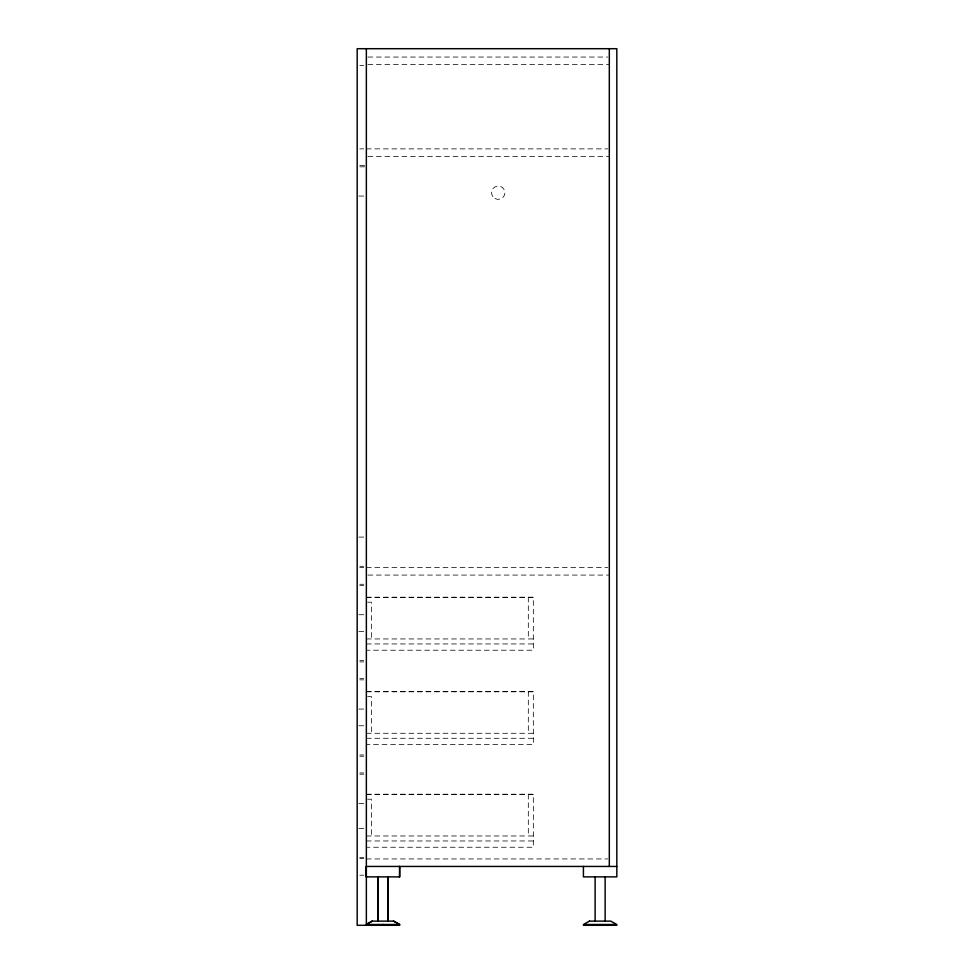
<?xml version="1.0" encoding="UTF-8"?>
<svg xmlns="http://www.w3.org/2000/svg" width="974" height="974" viewBox="0 0 974 974"><rect width="100%" height="100%" fill="white"/><g stroke="black" fill="none" stroke-linecap="round" stroke-linejoin="round"><path stroke-width="0.73" stroke-dasharray="4.87 3.65" d="M367.88 57.052L607.788 57.052M367.88 64.564L609.31 64.564M359.808 65.392L363.74 65.392M359.808 148.888L363.74 148.888M366.358 148.888L607.788 148.888M367.88 156.4L609.31 156.4M359.808 165.58L366.358 165.58M359.808 166.834L366.358 166.834M358.846 196.054L363.74 196.054M358.846 537.088L363.74 537.088M359.808 566.308L363.74 566.308M359.808 567.562L363.74 567.562M366.358 567.562L607.788 567.562M367.88 575.074L609.31 575.074M359.808 584.266L363.74 584.266M359.808 585.508L363.74 585.508M366.358 597.196L533.338 597.196L533.338 650.218L366.358 650.218M366.358 597.452L533.338 597.452M367.612 602.212L371.374 602.212L371.374 638.944M358.846 614.728L366.358 614.728M358.846 631.432L366.358 631.432M366.358 638.944L533.338 638.944M366.358 643.948L533.338 643.948M359.808 660.652L363.74 660.652M359.808 661.906L363.74 661.906M359.808 678.598L363.74 678.598M359.808 679.852L363.74 679.852M366.358 691.54L533.338 691.54L533.338 744.55L366.358 744.55M366.358 691.796L533.338 691.796M367.612 696.544L371.374 696.544L371.374 733.288M358.846 709.072L366.358 709.072M358.846 725.764L366.358 725.764M366.358 733.288L533.338 733.288M366.358 738.292L533.338 738.292M359.808 754.984L363.74 754.984M359.808 756.238L363.74 756.238M359.808 772.942L363.74 772.942M359.808 774.196L363.74 774.196M366.358 794.224L533.338 794.224L533.338 847.246L366.358 847.246M366.358 794.48L533.338 794.48M367.612 799.24L371.374 799.24L371.374 835.972M358.846 803.416L366.358 803.416M358.846 828.46L366.358 828.46M366.358 835.972L533.338 835.972M366.358 840.976L533.338 840.976M359.808 857.68L363.74 857.68M359.808 858.508L363.74 858.508M366.358 858.934L607.788 858.934M359.808 875.212L363.74 875.212M528.322 597.196L528.322 638.944M528.322 691.54L528.322 733.288M528.322 794.224L528.322 835.972M494.926 198.501A6.684 6.684 0 0 0 504.946 192.718A6.684 6.684 0 0 0 494.926 186.923A6.684 6.684 0 0 0 494.926 198.501"/><path stroke-width="1.46" d="M366.358 924.496L372.372 921.124M616.822 866.446L366.114 866.446L366.114 876.88L399.754 876.88L399.754 866.446M399.754 925.3L357.178 925.3L357.178 48.7L616.822 48.7L616.822 876.88L583.426 876.88L583.426 866.446M583.426 925.3L616.822 925.3M393.496 921.124L399.51 924.496M609.31 48.7L609.31 866.446M605.134 876.88L605.134 921.124M600.118 924.496L600.118 925.3M595.114 876.88L595.114 921.124M399.51 866.446L399.51 876.88M388.066 876.88L388.066 921.124M387.822 876.88L387.822 921.124M383.062 924.496L383.062 925.3M382.806 924.496L382.806 925.3M378.058 876.88L378.058 921.124M377.802 876.88L377.802 921.124M366.358 48.7L366.358 925.3M372.129 921.124L366.114 924.496L399.754 924.496L393.739 921.124L372.129 921.124M589.44 921.124L583.426 924.496L616.822 924.496L610.808 921.124L589.44 921.124"/></g></svg>
